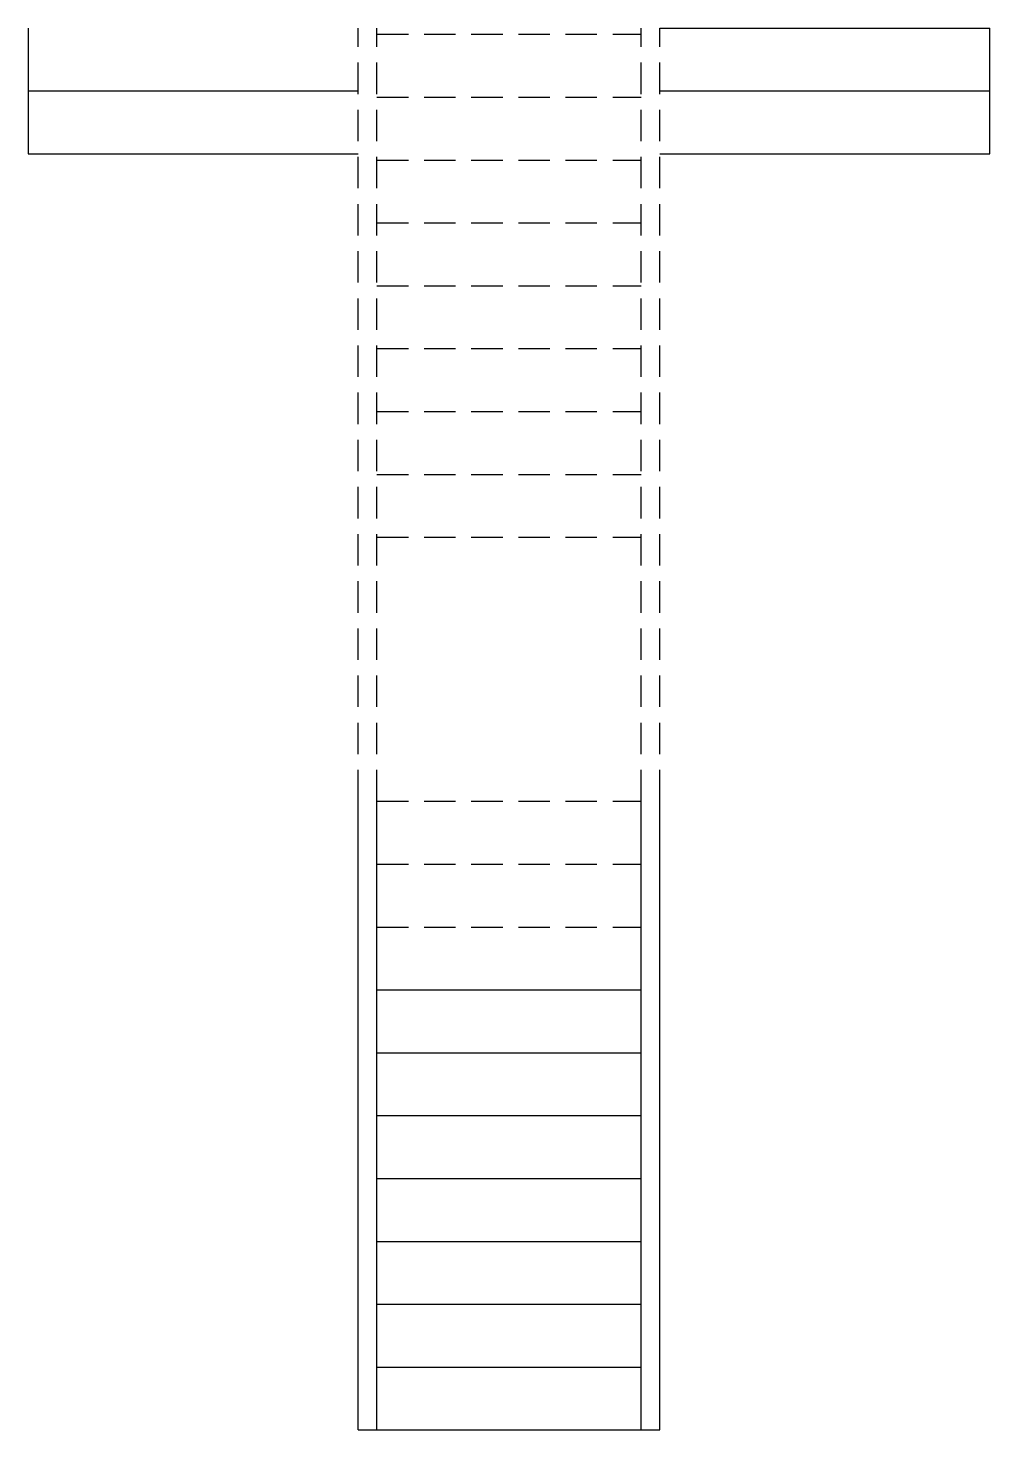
# Model space of a CAD drawing. Extents: x 22122 to 25969, y -3246 to 705.
# Drawn here: x 22452.6 to 22605.6, y -1915.2 to -1692.2 of the extents above; entities that cross this region are included whole.
import ezdxf

# ---------------------------------------------------------------- set-up
doc = ezdxf.new("R2010")
doc.units = 0
doc.header["$LTSCALE"] = 20
doc.header["$MEASUREMENT"] = 0
doc.linetypes.add('HIDDEN2', pattern=[0.1875, 0.125, -0.0625])
doc.layers.add('DIMLINE', color=254, linetype='Continuous')

msp = doc.modelspace()

# ---------------------------------------------------------------- linework, layer by layer
at = {"linetype": 'HIDDEN2', "ltscale": 2}
for p, q in [((22505.05, -1815.23), (22505.05, -1692.23)), ((22508.05, -1815.23), (22508.05, -1692.23)), ((22550.05, -1815.23), (22550.05, -1692.23)), ((22553.05, -1815.23), (22553.05, -1692.23)), ((22508.05, -1693.23), (22550.05, -1693.23)), ((22508.05, -1703.23), (22550.05, -1703.23)), ((22508.05, -1713.23), (22550.05, -1713.23)), ((22508.05, -1723.23), (22550.05, -1723.23)), ((22508.05, -1723.23), (22550.05, -1723.23)), ((22508.05, -1733.23), (22550.05, -1733.23)), ((22508.05, -1743.23), (22550.05, -1743.23)), ((22508.05, -1753.23), (22550.05, -1753.23)), ((22508.05, -1763.23), (22550.05, -1763.23)), ((22508.05, -1773.23), (22550.05, -1773.23)), ((22508.05, -1815.23), (22550.05, -1815.23)), ((22508.05, -1825.23), (22550.05, -1825.23)), ((22508.05, -1835.23), (22550.05, -1835.23))]:
    msp.add_line(p, q, dxfattribs=at)
for p, q in [((22553.05, -1692.23), (22605.55, -1692.23)), ((22605.55, -1712.23), (22605.55, -1692.23)), ((22452.55, -1702.23), (22505.05, -1702.23)), ((22553.05, -1702.23), (22605.55, -1702.23)), ((22452.55, -1712.23), (22505.05, -1712.23)), ((22553.05, -1712.23), (22605.55, -1712.23)), ((22505.05, -1915.23), (22505.05, -1815.23)), ((22508.05, -1915.23), (22508.05, -1815.23)), ((22550.05, -1915.23), (22550.05, -1815.23)), ((22553.05, -1915.23), (22553.05, -1815.23)), ((22508.05, -1845.23), (22550.05, -1845.23)), ((22508.05, -1855.23), (22550.05, -1855.23)), ((22508.05, -1865.23), (22550.05, -1865.23)), ((22508.05, -1875.23), (22550.05, -1875.23)), ((22508.05, -1885.23), (22550.05, -1885.23)), ((22508.05, -1895.23), (22550.05, -1895.23)), ((22508.05, -1905.23), (22550.05, -1905.23)), ((22505.05, -1915.23), (22553.05, -1915.23))]:
    msp.add_line(p, q)
at = {"layer": 'DIMLINE'}
msp.add_line((22452.55, -1692.23), (22452.55, -1712.23), dxfattribs=at)

doc.saveas('drawing.dxf')
